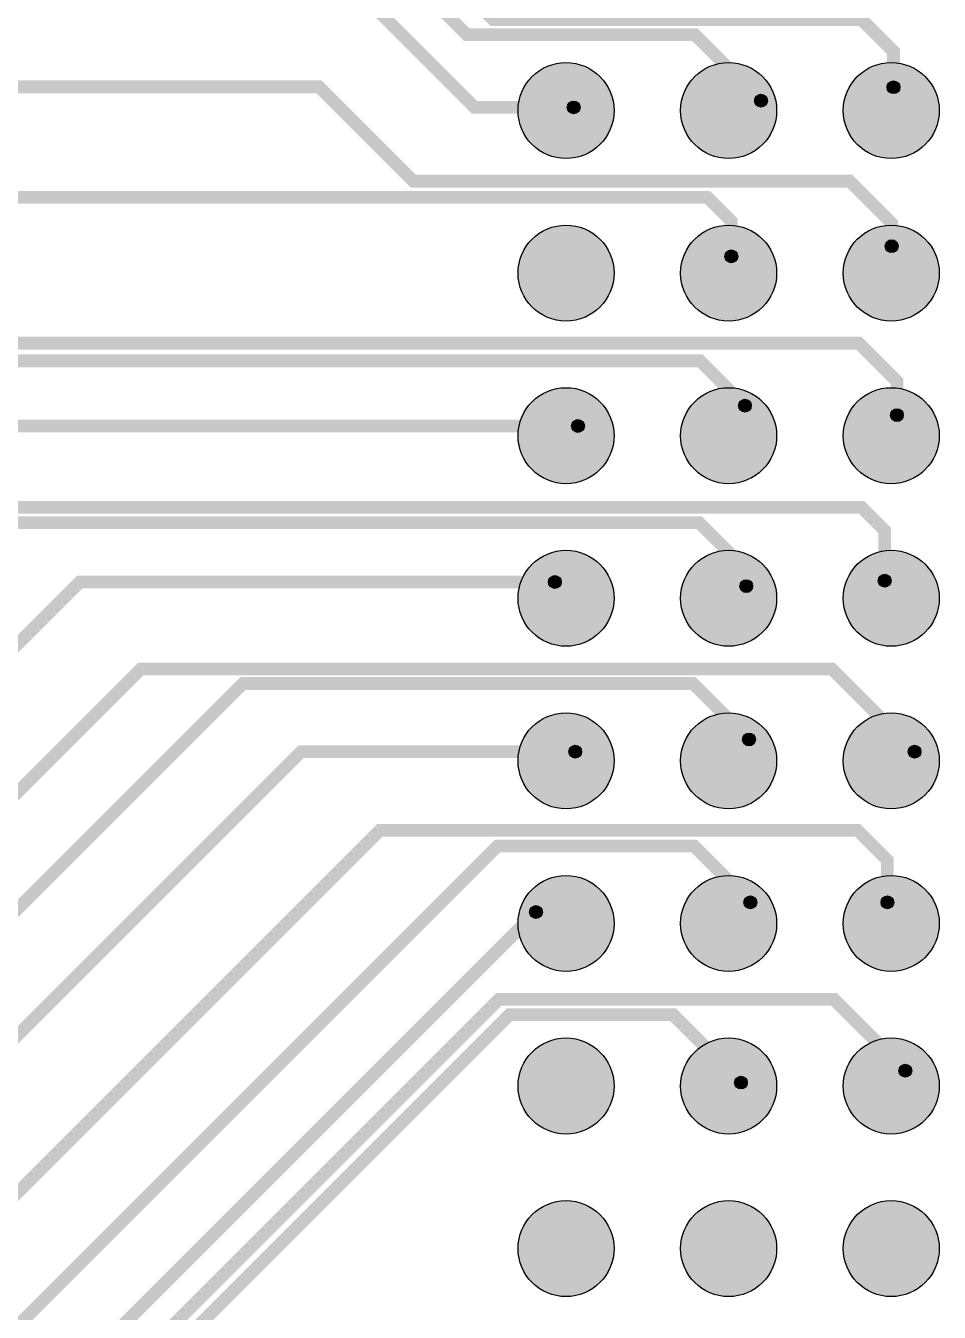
# Model space of a CAD drawing. Extents: x -57500 to 57500, y -57500 to 57500.
# Drawn here: x 16195 to 30465, y -25125 to -5025 of the extents above; entities that cross this region are included whole.
import ezdxf

# ---------------------------------------------------------------- set-up
doc = ezdxf.new("R2010")
doc.units = 0
doc.header["$MEASUREMENT"] = 0
doc.layers.get('0').update_dxf_attribs({"color": 160, "true_color": 0x003fff})
doc.layers.add('Metal1', color=160, linetype='Continuous', true_color=0x003fff)

msp = doc.modelspace()

# ---------------------------------------------------------------- hatches: boundary and pattern name
h = msp.add_hatch(color=5)
edge = h.paths.add_edge_path(flags=0)
edge.add_arc((24635, -6350), 750, 0, 360)
h = msp.add_hatch(color=5)
edge = h.paths.add_edge_path(flags=0)
edge.add_arc((27175, -6350), 750, 0, 360)
h = msp.add_hatch(color=5)
edge = h.paths.add_edge_path(flags=0)
edge.add_arc((29715, -6350), 750, 0, 360)
h = msp.add_hatch(color=5)
edge = h.paths.add_edge_path(flags=0)
edge.add_arc((29750.25, -5986.15), 100, 0, 360)
h = msp.add_hatch(color=5)
edge = h.paths.add_edge_path(flags=0)
edge.add_arc((24753.7, -6301.3), 100, 0, 360)
h = msp.add_hatch(color=5)
edge = h.paths.add_edge_path(flags=0)
edge.add_arc((27680.3, -6196.75), 100, 0, 360)
h = msp.add_hatch(color=5)
edge = h.paths.add_edge_path(flags=0)
edge.add_arc((24635, -8890), 750, 0, 360)
h = msp.add_hatch(color=5)
edge = h.paths.add_edge_path(flags=0)
edge.add_arc((27175, -8890), 750, 0, 360)
h = msp.add_hatch(color=5)
edge = h.paths.add_edge_path(flags=0)
edge.add_arc((29715, -8890), 750, 0, 360)
h = msp.add_hatch(color=5)
edge = h.paths.add_edge_path(flags=0)
edge.add_arc((29722.05, -8469.8), 100, 0, 360)
h = msp.add_hatch(color=5)
edge = h.paths.add_edge_path(flags=0)
edge.add_arc((27217, -8628.1), 100, 0, 360)
h = msp.add_hatch(color=5)
edge = h.paths.add_edge_path(flags=0)
edge.add_arc((24635, -11430), 750, 0, 360)
h = msp.add_hatch(color=5)
edge = h.paths.add_edge_path(flags=0)
edge.add_arc((27175, -11430), 750, 0, 360)
h = msp.add_hatch(color=5)
edge = h.paths.add_edge_path(flags=0)
edge.add_arc((29715, -11430), 750, 0, 360)
h = msp.add_hatch(color=5)
edge = h.paths.add_edge_path(flags=0)
edge.add_arc((27429.05, -10960.4), 100, 0, 360)
h = msp.add_hatch(color=5)
edge = h.paths.add_edge_path(flags=0)
edge.add_arc((29803.75, -11108.85), 100, 0, 360)
h = msp.add_hatch(color=5)
edge = h.paths.add_edge_path(flags=0)
edge.add_arc((24821.1, -11278.45), 100, 0, 360)
h = msp.add_hatch(color=5)
edge = h.paths.add_edge_path(flags=0)
edge.add_arc((24635, -13970), 750, 0, 360)
h = msp.add_hatch(color=5)
edge = h.paths.add_edge_path(flags=0)
edge.add_arc((27175, -13970), 750, 0, 360)
h = msp.add_hatch(color=5)
edge = h.paths.add_edge_path(flags=0)
edge.add_arc((29715, -13970), 750, 0, 360)
h = msp.add_hatch(color=5)
edge = h.paths.add_edge_path(flags=0)
edge.add_arc((24460.65, -13716.8), 100, 0, 360)
h = msp.add_hatch(color=5)
edge = h.paths.add_edge_path(flags=0)
edge.add_arc((29612.9, -13695.6), 100, 0, 360)
h = msp.add_hatch(color=5)
edge = h.paths.add_edge_path(flags=0)
edge.add_arc((27450.25, -13780.4), 100, 0, 360)
h = msp.add_hatch(color=5)
edge = h.paths.add_edge_path(flags=0)
edge.add_arc((24635, -16510), 750, 0, 360)
h = msp.add_hatch(color=5)
edge = h.paths.add_edge_path(flags=0)
edge.add_arc((27175, -16510), 750, 0, 360)
h = msp.add_hatch(color=5)
edge = h.paths.add_edge_path(flags=0)
edge.add_arc((29715, -16510), 750, 0, 360)
h = msp.add_hatch(color=5)
edge = h.paths.add_edge_path(flags=0)
edge.add_arc((27492.55, -16176.3), 100, 0, 360)
h = msp.add_hatch(color=5)
edge = h.paths.add_edge_path(flags=0)
edge.add_arc((24778.65, -16367.1), 100, 0, 360)
h = msp.add_hatch(color=5)
edge = h.paths.add_edge_path(flags=0)
edge.add_arc((30079.4, -16367.15), 100, 0, 360)
h = msp.add_hatch(color=5)
edge = h.paths.add_edge_path(flags=0)
edge.add_arc((24635, -19050), 750, 0, 360)
h = msp.add_hatch(color=5)
edge = h.paths.add_edge_path(flags=0)
edge.add_arc((27175, -19050), 750, 0, 360)
h = msp.add_hatch(color=5)
edge = h.paths.add_edge_path(flags=0)
edge.add_arc((29715, -19050), 750, 0, 360)
h = msp.add_hatch(color=5)
edge = h.paths.add_edge_path(flags=0)
edge.add_arc((27513.85, -18720.65), 100, 0, 360)
h = msp.add_hatch(color=5)
edge = h.paths.add_edge_path(flags=0)
edge.add_arc((29655.3, -18720.65), 100, 0, 360)
h = msp.add_hatch(color=5)
edge = h.paths.add_edge_path(flags=0)
edge.add_arc((24164.9, -18872.35), 100, 0, 360)
h = msp.add_hatch(color=5)
edge = h.paths.add_edge_path(flags=0)
edge.add_arc((24635, -21590), 750, 0, 360)
h = msp.add_hatch(color=5)
edge = h.paths.add_edge_path(flags=0)
edge.add_arc((27175, -21590), 750, 0, 360)
h = msp.add_hatch(color=5)
edge = h.paths.add_edge_path(flags=0)
edge.add_arc((29715, -21590), 750, 0, 360)
h = msp.add_hatch(color=5)
edge = h.paths.add_edge_path(flags=0)
edge.add_arc((29934.75, -21350.5), 100, 0, 360)
h = msp.add_hatch(color=5)
edge = h.paths.add_edge_path(flags=0)
edge.add_arc((27366.7, -21536.65), 100, 0, 360)
h = msp.add_hatch(color=5)
edge = h.paths.add_edge_path(flags=0)
edge.add_arc((24635, -24130), 750, 0, 360)
h = msp.add_hatch(color=5)
edge = h.paths.add_edge_path(flags=0)
edge.add_arc((27175, -24130), 750, 0, 360)
h = msp.add_hatch(color=5)
edge = h.paths.add_edge_path(flags=0)
edge.add_arc((29715, -24130), 750, 0, 360)

# ---------------------------------------------------------------- linework, layer by layer
at = {"layer": 'Metal1', "const_width": 200}
for points in [[(29750.25, -5986.15), (29750.25, -5428.25), (29252.05, -4930.05), (23495.5, -4930.05), (18544.6, 20.85), (9842.35, 20.85)], [(27680.3, -6196.75), (26648.6, -5165.05), (23086.55, -5165.05), (19937.95, -2016.45), (9838.9, -2016.45)], [(24753.7, -6301.3), (23205.9, -6301.3), (20916, -4011.4), (9842.35, -4011.4)], [(29722.05, -8469.8), (29722.05, -8109.35), (29065.35, -7452.65), (22248.65, -7452.65), (20775.1, -5979.1), (9839.7, -5979.1)], [(27217, -8628.1), (27217, -8076.85), (26845.95, -7705.8), (15481.2, -7705.8), (15216.2, -7970.8), (9842.35, -7970.8)], [(29803.75, -11108.85), (29803.75, -10578.8), (29210.05, -9985.1), (9839.7, -9985.1)], [(27429.05, -10960.4), (26729.35, -10260.7), (11738.9, -10260.7), (9936.65, -12062.95), (9842.35, -12062.95)], [(24821.1, -11278.45), (13350.35, -11278.45), (10593.95, -14034.85), (9842.35, -14034.85)], [(29612.9, -13695.6), (29612.9, -12911.05), (29252.5, -12550.65), (14283.25, -12550.65), (10827.2, -16006.7), (9842.35, -16006.7)], [(27450.25, -13780.4), (27450.25, -13525.95), (26713.4, -12789.1), (15910.6, -12789.1), (10636.35, -18063.35), (9839.7, -18063.35)], [(24460.65, -13716.8), (17039.6, -13716.8), (10615.15, -20141.25), (9842.35, -20141.25)], [(30079.4, -16367.15), (28786, -15073.75), (17993.75, -15073.75), (10954.4, -22113.1), (9842.35, -22113.1)], [(27492.55, -16176.3), (26618, -15301.75), (19589.25, -15301.75), (10763.6, -24127.4), (9842.35, -24127.4)], [(24778.65, -16367.1), (20495.7, -16367.1), (10721.15, -26141.65), (9839.7, -26141.65)], [(29655.3, -18720.65), (29655.3, -18063.35), (29188.85, -17596.9), (21725.45, -17596.9), (11251.25, -28071.1), (9839.7, -28071.1)], [(27513.85, -18720.65), (26633.95, -17840.75), (23564.8, -17840.75), (11214.15, -30191.4), (9839.7, -30191.4)], [(24164.9, -18872.35), (10595, -32442.25), (6418.05, -32442.25), (6110.45, -32134.65), (6110.45, -32027.3)], [(29934.75, -21350.5), (28818.7, -20234.45), (23587.4, -20234.45), (11032.35, -32789.5), (4464.75, -32789.5), (4046, -32370.75), (4046, -32128.25)], [(27366.7, -21536.65), (26306.9, -20476.85), (23751.15, -20476.85), (11082.8, -33145.2), (2638.8, -33145.2), (2023.95, -32530.35), (2023.95, -32101.75)]]:
    msp.add_lwpolyline(points, dxfattribs=at)
at = {"layer": 'Metal1'}
for centre, radius in [((24635, -6350), 750), ((27175, -6350), 750), ((29715, -6350), 750), ((29750.25, -5986.15), 100), ((24753.7, -6301.3), 100), ((27680.3, -6196.75), 100), ((24635, -8890), 750), ((27175, -8890), 750), ((29715, -8890), 750), ((29722.05, -8469.8), 100), ((27217, -8628.1), 100), ((24635, -11430), 750), ((27175, -11430), 750), ((29715, -11430), 750), ((27429.05, -10960.4), 100), ((29803.75, -11108.85), 100), ((24821.1, -11278.45), 100), ((24635, -13970), 750), ((27175, -13970), 750), ((29715, -13970), 750), ((24460.65, -13716.8), 100), ((29612.9, -13695.6), 100), ((27450.25, -13780.4), 100), ((24635, -16510), 750), ((27175, -16510), 750), ((29715, -16510), 750), ((27492.55, -16176.3), 100), ((24778.65, -16367.1), 100), ((30079.4, -16367.15), 100), ((24635, -19050), 750), ((27175, -19050), 750), ((29715, -19050), 750), ((27513.85, -18720.65), 100), ((29655.3, -18720.65), 100), ((24164.9, -18872.35), 100), ((24635, -21590), 750), ((27175, -21590), 750), ((29715, -21590), 750), ((29934.75, -21350.5), 100), ((27366.7, -21536.65), 100), ((24635, -24130), 750), ((27175, -24130), 750), ((29715, -24130), 750)]:
    msp.add_circle(centre, radius, dxfattribs=at)

doc.saveas('drawing.dxf')
